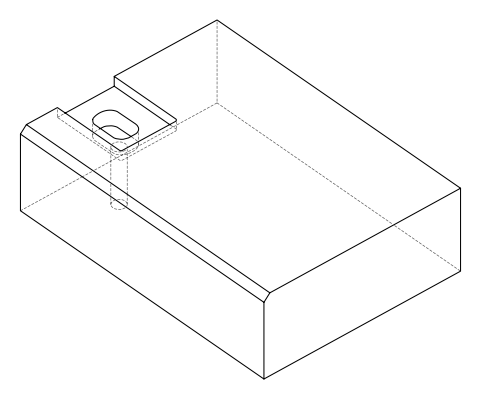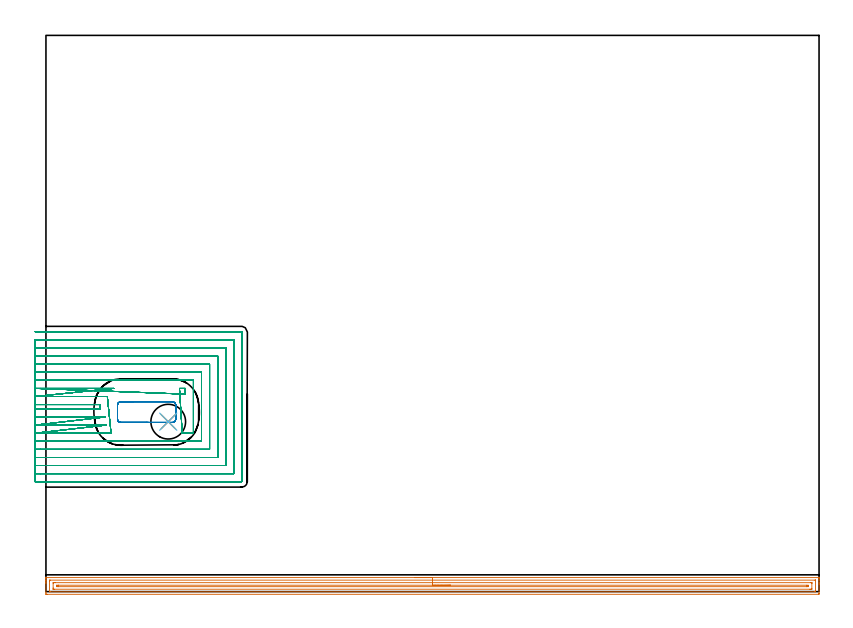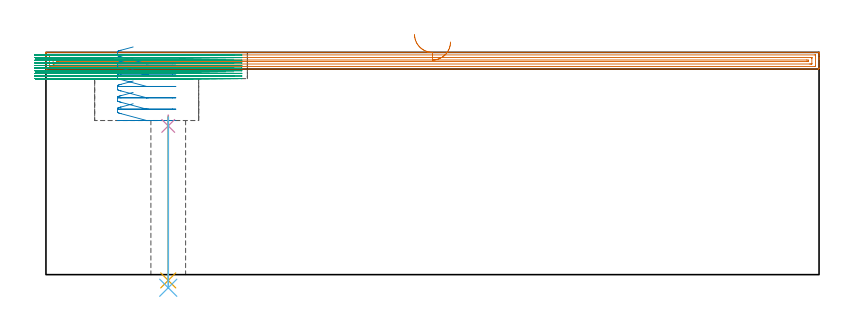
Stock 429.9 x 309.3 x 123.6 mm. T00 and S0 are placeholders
(PLAN: 6 operations, 5 tool changes, 77.6 min)
(1 AREA_MILL | FG_CHAMFER_SURFACE | UGT0205_001 | 13.94 min | 18590 mm3)
(2 MILL_RECTANGULAR_POCKET | POCKET_RECTANGULAR_STRAIGHT | UGT0201_109 | Follow Part, ap 6.35, ae 75% | 1.9 min | 73918 mm3)
(3 MILL_SLOT | SLOT_PARTIAL_RECTANGULAR | UGT0201_014 | Follow Part, ap 1.5, ae 75% | 60.98 min | 117618 mm3)
(4 SPOT_DRILL | STEP1HOLE | NXT0321_9005460120000 | 0.06 min | 183 mm3)
(5 DRILL_THROUGH_HOLE_INTO_CENTER | STEP1HOLE | NXT0301_065 | 0.37 min | 5783 mm3)
(6 DRILL_TO_ENLARGE_THROUGH_HOLE | STEP1HOLE | UGT0301_260 | 0.39 min | 19072 mm3)
(TOOL UGT0205_001 | Chamfer Mill 20 x 3 x 45 deg. | D20 FL50 Z2)
(TOOL UGT0201_109 | End Mill 25.4 mm | D25.4 FL25 Z2)
(TOOL UGT0201_014 | End mill 6 mm | D6 FL24 Z4)
(TOOL NXT0321_9005460120000 | NC Spot Drill, 142deg, 12mm, Carbide, Uncoated | D12 PA142 FL30 Z2)
(TOOL NXT0301_065 | Carbide Drill 9.4mm [860.1-0940-075A1-MM 2214] | D9.4 PA140 FL98 Z2)
(TOOL UGT0301_260 | Twist Drill 19.3 mm | D19.3 PA118 FL140 Z2)
(OP 1 AREA_MILL)
G17 G21 G94 G90
T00 M6
G54
G17 G0 G90 X204.95 Y7.8 S1061 M3
G43 Z133.6 H0
G94 G1 X204.988 Z132.728 F250.
X205.102 Z131.863
X205.291 Z131.012
X205.553 Z130.18
X205.887 Z129.374
X206.29 Z128.6
X206.759 Z127.864
X207.29 Z127.172
X207.879 Z126.529
X208.522 Z125.939
X209.214 Z125.408
X209.95 Z124.94
X210.724 Z124.537
X211.53 Z124.203
X212.362 Z123.941
X213.214 Z123.752
X214.078 Z123.638
X214.95 Z123.6
X429.732
X429.89 Y7.797 Z123.588
X429.894 Y7.735 Z123.527
X429.9 Y7.329 Z123.129
Y6.95 Z122.749
Y6.279 Z122.074
Y5.05 Z120.847
Y4.491 Z120.285
Y3.876 Z119.672
Y-0.873 Z114.924
X429.898 Y-1.154 Z114.643
X429.89 Y-1.492 Z114.306
X429.553 Y-1.499 Z114.299
X0.614 Z114.301
X0.007 Y-1.492 Z114.306
X0.004 Y-1.484 Z114.313
X0. Y-0.873 Z114.924
Y-0.594 Z115.204
Y4.491 Z120.285
Y5.05 Z120.847
Y5.385 Z121.181
Y5.944 Z121.74
Y6.279 Z122.074
Y6.95 Z122.749
Y7.33 Z123.129
X0.007 Y7.735 Z123.527
X0.01 Y7.805 Z123.595
X0.164 Y7.8 Z123.6
X214.95
Y6.386 Z122.186
X427.606 Y6.385 Z122.185
X427.819 Y6.382 Z122.182
X427.876 Y6.379 Z122.179
X427.89 Y6.368 Z122.168
X427.896 Y6.336 Z122.136
X427.899 Y6.279 Z122.079
Y0.515 Z116.315
X427.893 Y0.021 Z115.821
X427.89 Y-0.072 Z115.728
X427.713 Y-0.081 Z115.719
X427.606 Y-0.085 Z115.715
X2.294
X2.08 Y-0.082 Z115.718
X2.024 Y-0.079 Z115.721
X2.01 Y-0.068 Z115.732
X2.004 Y-0.036 Z115.764
X2.001 Y0.021 Z115.821
Y5.785 Z121.585
X2.007 Y6.279 Z122.079
X2.01 Y6.372 Z122.172
X2.187 Y6.381 Z122.181
X2.294 Y6.385 Z122.185
X214.95 Y6.386 Z122.186
Y4.971 Z120.771
X425.234
X425.714 Y4.968 Z120.768
X425.872 Y4.965 Z120.765
X425.89 Y4.962 Z120.762
X425.894 Y4.901 Z120.701
X425.898 Y4.802 Z120.602
X425.9 Y4.677 Z120.477
Y4.491 Z120.291
X425.899 Y1.624 Z117.424
X425.891 Y1.436 Z117.236
X425.884 Y1.335 Z117.135
X425.833 Y1.333 Z117.133
X425.714 Y1.33 Z117.13
X425.3 Y1.329 Z117.129
X424.821 Y1.328 Z117.128
X4.666 Y1.329 Z117.129
X4.186 Y1.332 Z117.132
X4.028 Y1.335 Z117.135
X4.01 Y1.338 Z117.138
X4.006 Y1.399 Z117.199
X4.002 Y1.498 Z117.298
X4. Y1.996 Z117.796
X4.001 Y4.676 Z120.476
X4.009 Y4.864 Z120.664
X4.016 Y4.965 Z120.765
X4.067 Y4.967 Z120.767
X4.186 Y4.97 Z120.77
X4.6 Y4.971 Z120.771
X5.079 Y4.972 Z120.772
X214.95 Y4.971 Z120.771
Y3.557 Z119.357
X423.074
X423.878 Y3.55 Z119.35
X423.89 Y3.15 Z118.95
X423.881 Y2.75 Z118.55
X423.074 Y2.743 Z118.543
X423.034
X6.826
X6.022 Y2.75 Z118.55
X6.01 Y3.15 Z118.95
X6.019 Y3.55 Z119.35
X6.053 Y3.552 Z119.352
X6.866 Y3.557 Z119.357
X6.905
X214.95
X215.822 Z119.395
X216.687 Z119.509
X217.538 Z119.698
X218.37 Z119.96
X219.176 Z120.294
X219.95 Z120.697
X220.686 Z121.166
X221.378 Z121.697
X222.021 Z122.286
X222.61 Z122.929
X223.142 Z123.622
X223.61 Z124.357
X224.013 Z125.131
X224.347 Z125.937
X224.609 Z126.769
X224.798 Z127.621
X224.912 Z128.486
X224.95 Z129.357
G0 Z133.6
M5
M2
(OP 2 MILL_RECTANGULAR_POCKET)
G17 G21 G94 G90
T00 M6
G54
G17 G0 G90 X48.495 Y105.6 S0 M3
G43 Z133.6 H0
Z126.6
G94 G1 X41.7 Z124.779 F250.
X41.562 Z124.742
X41.181 Y105.533 Z124.638
X40.821 Y105.39 Z124.535
X40.497 Y105.177 Z124.431
X40.223 Y104.903 Z124.327
X40.01 Y104.579 Z124.223
X39.867 Y104.219 Z124.119
X39.8 Y103.838 Z124.016
Y95.862 Z121.878
X39.867 Y95.481 Z121.775
X40.01 Y95.121 Z121.671
X40.223 Y94.797 Z121.567
X40.497 Y94.523 Z121.463
X40.821 Y94.31 Z121.359
X41.181 Y94.167 Z121.256
X41.562 Y94.1 Z121.152
X41.7 Z121.115
X56. Z117.283
X70.3 F500.
G3 X72.2 Y96. R1.9
G1 Y103.7
G3 X70.3 Y105.6 R1.9
G1 X41.7
G3 X39.8 Y103.7 R1.9
G1 Y96.
G3 X41.7 Y94.1 R1.9
G1 X56.
X57.
G0 X48.495 Y105.6 Z120.283
G1 X41.7 Z118.462 F250.
X41.562 Z118.425
X41.181 Y105.533 Z118.322
X40.821 Y105.39 Z118.218
X40.497 Y105.177 Z118.114
X40.223 Y104.903 Z118.01
X40.01 Y104.579 Z117.907
X39.867 Y104.219 Z117.803
X39.8 Y103.838 Z117.699
Y95.862 Z115.562
X39.867 Y95.481 Z115.458
X40.01 Y95.121 Z115.354
X40.223 Y94.797 Z115.25
X40.497 Y94.523 Z115.147
X40.821 Y94.31 Z115.043
X41.181 Y94.167 Z114.939
X41.562 Y94.1 Z114.835
X41.7 Z114.798
X56. Z110.967
X70.3 F500.
G3 X72.2 Y96. R1.9
G1 Y103.7
G3 X70.3 Y105.6 R1.9
G1 X41.7
G3 X39.8 Y103.7 R1.9
G1 Y96.
G3 X41.7 Y94.1 R1.9
G1 X56.
X57.
G0 X48.495 Y105.6 Z113.967
G1 X41.7 Z112.146 F250.
X41.562 Z112.109
X41.181 Y105.533 Z112.005
X40.821 Y105.39 Z111.901
X40.497 Y105.177 Z111.797
X40.223 Y104.903 Z111.694
X40.01 Y104.579 Z111.59
X39.867 Y104.219 Z111.486
X39.8 Y103.838 Z111.382
Y95.862 Z109.245
X39.867 Y95.481 Z109.141
X40.01 Y95.121 Z109.038
X40.223 Y94.797 Z108.934
X40.497 Y94.523 Z108.83
X40.821 Y94.31 Z108.726
X41.181 Y94.167 Z108.622
X41.562 Y94.1 Z108.519
X41.7 Z108.482
X56. Z104.65
X70.3 F500.
G3 X72.2 Y96. R1.9
G1 Y103.7
G3 X70.3 Y105.6 R1.9
G1 X41.7
G3 X39.8 Y103.7 R1.9
G1 Y96.
G3 X41.7 Y94.1 R1.9
G1 X56.
X57.
G0 X48.495 Y105.6 Z107.65
G1 X41.7 Z105.829 F250.
X41.562 Z105.792
X41.181 Y105.533 Z105.688
X40.821 Y105.39 Z105.585
X40.497 Y105.177 Z105.481
X40.223 Y104.903 Z105.377
X40.01 Y104.579 Z105.273
X39.867 Y104.219 Z105.169
X39.8 Y103.838 Z105.066
Y95.862 Z102.928
X39.867 Y95.481 Z102.825
X40.01 Y95.121 Z102.721
X40.223 Y94.797 Z102.617
X40.497 Y94.523 Z102.513
X40.821 Y94.31 Z102.41
X41.181 Y94.167 Z102.306
X41.562 Y94.1 Z102.202
X41.7 Z102.165
X56. Z98.333
X70.3 F500.
G3 X72.2 Y96. R1.9
G1 Y103.7
G3 X70.3 Y105.6 R1.9
G1 X41.7
G3 X39.8 Y103.7 R1.9
G1 Y96.
G3 X41.7 Y94.1 R1.9
G1 X56.
X57.
G0 X48.495 Y105.6 Z101.333
G1 X41.7 Z99.512 F250.
X41.562 Z99.476
X41.181 Y105.533 Z99.372
X40.821 Y105.39 Z99.268
X40.497 Y105.177 Z99.164
X40.223 Y104.903 Z99.06
X40.01 Y104.579 Z98.957
X39.867 Y104.219 Z98.853
X39.8 Y103.838 Z98.749
Y95.862 Z96.612
X39.867 Y95.481 Z96.508
X40.01 Y95.121 Z96.404
X40.223 Y94.797 Z96.3
X40.497 Y94.523 Z96.197
X40.821 Y94.31 Z96.093
X41.181 Y94.167 Z95.989
X41.562 Y94.1 Z95.885
X41.7 Z95.848
X56. Z92.017
X70.3 F500.
G3 X72.2 Y96. R1.9
G1 Y103.7
G3 X70.3 Y105.6 R1.9
G1 X41.7
G3 X39.8 Y103.7 R1.9
G1 Y96.
G3 X41.7 Y94.1 R1.9
G1 X56.
X57.
G0 X48.495 Y105.6 Z95.017
G1 X41.7 Z93.196 F250.
X41.562 Z93.159
X41.181 Y105.533 Z93.055
X40.821 Y105.39 Z92.951
X40.497 Y105.177 Z92.848
X40.223 Y104.903 Z92.744
X40.01 Y104.579 Z92.64
X39.867 Y104.219 Z92.536
X39.8 Y103.838 Z92.432
Y95.862 Z90.295
X39.867 Y95.481 Z90.191
X40.01 Y95.121 Z90.088
X40.223 Y94.797 Z89.984
X40.497 Y94.523 Z89.88
X40.821 Y94.31 Z89.776
X41.181 Y94.167 Z89.672
X41.562 Y94.1 Z89.569
X41.7 Z89.532
X56. Z85.7
X70.3 F500.
G3 X72.2 Y96. R1.9
G1 Y103.7
G3 X70.3 Y105.6 R1.9
G1 X41.7
G3 X39.8 Y103.7 R1.9
G1 Y96.
G3 X41.7 Y94.1 R1.9
G1 X56.
X57.
G0 Z133.6
M5
M2
(OP 3 MILL_SLOT)
G17 G21 G94 G90
T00 M6
G54
G17 G0 G90 X-6. Y101.6 S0 M3
G43 Z133.6 H0
Z122.14
G94 G1 X-3. F250.
X30.099 F500.
X30.093 Y104.
X-3.
X-6. F250.
Y97.1
X-3.
X30.1 F500.
X33.1 F250.
X-6. Y92.6 F500.
X-3. F250.
X30.596 F500.
X33.596 F250.
X-6. Y88.1 F500.
X-3. F250.
X33.209 F500.
X36.209 F250.
X34.134 Y108.5 F500.
X31.134 F250.
X-3. F500.
X-6. F250.
X37.752 Y113. F500.
X34.752 F250.
X-3. F500.
X-6. F250.
X77.5 Y109.812 F500.
Y112.812 F250.
Y113.
X77.258
X74.258
X75.782 Y88.1 F500.
X78.782 F250.
X82. F500.
Y117.5
X-3.
X-6. F250.
Y83.6
X-3.
X86.5 F500.
Y122.
X-3.
X-6. F250.
Y79.1
X-3.
X91. F500.
Y126.5
X-3.
X-6. F250.
Y74.6
X-3.
X95.5 F500.
Y131.
X-3.
X-6. F250.
Y70.1
X-3.
X100. F500.
Y135.5
X-3.
X-6. F250.
Y65.6
X-3.
X104.5 F500.
Y140.
X-3.
X-6. F250.
Y61.1
X-3.
X108.7 F500.
G3 X109. Y61.4 R0.3
G1 Y144.2
G3 X108.7 Y144.5 R0.3
G1 X-3.
X-6. F250.
G0 Y101.6 Z120.68
G1 X-3.
X30.099 F500.
X30.093 Y104.
X-3.
X-6. F250.
Y97.1
X-3.
X30.1 F500.
X33.1 F250.
X-6. Y92.6 F500.
X-3. F250.
X30.596 F500.
X33.596 F250.
X-6. Y88.1 F500.
X-3. F250.
X33.209 F500.
X36.209 F250.
X34.134 Y108.5 F500.
X31.134 F250.
X-3. F500.
X-6. F250.
X37.758 Y113. F500.
X34.758 F250.
X-3. F500.
X-6. F250.
X77.5 Y109.812 F500.
Y112.812 F250.
Y113.
X77.258
X74.258
X75.782 Y88.1 F500.
X78.782 F250.
X82. F500.
Y117.5
X-3.
X-6. F250.
Y83.6
X-3.
X86.5 F500.
Y122.
X-3.
X-6. F250.
Y79.1
X-3.
X91. F500.
Y126.5
X-3.
X-6. F250.
Y74.6
X-3.
X95.5 F500.
Y131.
X-3.
X-6. F250.
Y70.1
X-3.
X100. F500.
Y135.5
X-3.
X-6. F250.
Y65.6
X-3.
X104.5 F500.
Y140.
X-3.
X-6. F250.
Y61.1
X-3.
X108.7 F500.
G3 X109. Y61.4 R0.3
G1 Y144.2
G3 X108.7 Y144.5 R0.3
G1 X-3.
X-6. F250.
G0 Y101.6 Z119.22
G1 X-3.
X30.099 F500.
X30.093 Y104.
X-3.
X-6. F250.
Y97.1
X-3.
X30.1 F500.
X33.1 F250.
X-6. Y92.6 F500.
X-3. F250.
X30.596 F500.
X33.596 F250.
X-6. Y88.1 F500.
X-3. F250.
X33.209 F500.
X36.209 F250.
X34.134 Y108.5 F500.
X31.134 F250.
X-3. F500.
X-6. F250.
X37.758 Y113. F500.
X34.758 F250.
X-3. F500.
X-6. F250.
X77.5 Y109.812 F500.
Y112.812 F250.
Y113.
X77.258
X74.258
X75.782 Y88.1 F500.
X78.782 F250.
X82. F500.
Y117.5
X-3.
X-6. F250.
Y83.6
X-3.
X86.5 F500.
Y122.
X-3.
X-6. F250.
Y79.1
X-3.
X91. F500.
Y126.5
X-3.
X-6. F250.
Y74.6
X-3.
X95.5 F500.
Y131.
X-3.
X-6. F250.
Y70.1
X-3.
X100. F500.
Y135.5
X-3.
X-6. F250.
Y65.6
X-3.
X104.5 F500.
Y140.
X-3.
X-6. F250.
Y61.1
X-3.
X108.7 F500.
G3 X109. Y61.4 R0.3
G1 Y144.2
G3 X108.7 Y144.5 R0.3
G1 X-3.
X-6. F250.
G0 Y101.6 Z117.76
G1 X-3.
X30.099 F500.
X30.093 Y104.
X-3.
X-6. F250.
Y97.1
X-3.
X30.1 F500.
X33.1 F250.
X-6. Y92.6 F500.
X-3. F250.
X30.596 F500.
X33.596 F250.
X-6. Y88.1 F500.
X-3. F250.
X33.209 F500.
X36.209 F250.
X34.134 Y108.5 F500.
X31.134 F250.
X-3. F500.
X-6. F250.
X37.752 Y113. F500.
X34.752 F250.
X-3. F500.
X-6. F250.
X77.5 Y109.812 F500.
Y112.812 F250.
Y113.
X77.258
X74.258
X75.782 Y88.1 F500.
X78.782 F250.
X82. F500.
Y117.5
X-3.
X-6. F250.
Y83.6
X-3.
X86.5 F500.
Y122.
X-3.
X-6. F250.
Y79.1
X-3.
X91. F500.
Y126.5
X-3.
X-6. F250.
Y74.6
X-3.
X95.5 F500.
Y131.
X-3.
X-6. F250.
Y70.1
X-3.
X100. F500.
Y135.5
X-3.
X-6. F250.
Y65.6
X-3.
X104.5 F500.
Y140.
X-3.
X-6. F250.
Y61.1
X-3.
X108.7 F500.
G3 X109. Y61.4 R0.3
G1 Y144.2
G3 X108.7 Y144.5 R0.3
G1 X-3.
X-6. F250.
G0 Y101.6 Z116.3
G1 X-3.
X30.099 F500.
X30.093 Y104.
X-3.
X-6. F250.
Y97.1
X-3.
X30.1 F500.
X33.1 F250.
X-6. Y92.6 F500.
X-3. F250.
X30.596 F500.
X33.596 F250.
X-6. Y88.1 F500.
X-3. F250.
X33.209 F500.
X36.209 F250.
X34.134 Y108.5 F500.
X31.134 F250.
X-3. F500.
X-6. F250.
X37.752 Y113. F500.
X34.752 F250.
X-3. F500.
X-6. F250.
X77.5 Y109.812 F500.
Y112.812 F250.
Y113.
X77.258
X74.258
X75.782 Y88.1 F500.
X78.782 F250.
X82. F500.
Y117.5
X-3.
X-6. F250.
Y83.6
X-3.
X86.5 F500.
Y122.
X-3.
X-6. F250.
Y79.1
X-3.
X91. F500.
Y126.5
X-3.
X-6. F250.
Y74.6
X-3.
X95.5 F500.
Y131.
X-3.
X-6. F250.
Y70.1
X-3.
X100. F500.
Y135.5
X-3.
X-6. F250.
Y65.6
X-3.
X104.5 F500.
Y140.
X-3.
X-6. F250.
Y61.1
X-3.
X108.7 F500.
G3 X109. Y61.4 R0.3
G1 Y144.2
G3 X108.7 Y144.5 R0.3
G1 X-3.
X-6. F250.
G0 Y101.6 Z114.84
G1 X-3.
X30.099 F500.
X30.093 Y104.
X-3.
X-6. F250.
Y97.1
X-3.
X30.1 F500.
X33.1 F250.
X-6. Y92.6 F500.
X-3. F250.
X30.596 F500.
X33.596 F250.
X-6. Y88.1 F500.
X-3. F250.
X33.209 F500.
X36.209 F250.
X34.134 Y108.5 F500.
X31.134 F250.
X-3. F500.
X-6. F250.
X37.752 Y113. F500.
X34.752 F250.
X-3. F500.
X-6. F250.
X77.5 Y109.812 F500.
Y112.812 F250.
Y113.
X77.258
X74.258
X75.782 Y88.1 F500.
X78.782 F250.
X82. F500.
Y117.5
X-3.
X-6. F250.
Y83.6
X-3.
X86.5 F500.
Y122.
X-3.
X-6. F250.
Y79.1
X-3.
X91. F500.
Y126.5
X-3.
X-6. F250.
Y74.6
X-3.
X95.5 F500.
Y131.
X-3.
X-6. F250.
Y70.1
X-3.
X100. F500.
Y135.5
X-3.
X-6. F250.
Y65.6
X-3.
X104.5 F500.
Y140.
X-3.
X-6. F250.
Y61.1
X-3.
X108.7 F500.
G3 X109. Y61.4 R0.3
G1 Y144.2
G3 X108.7 Y144.5 R0.3
G1 X-3.
X-6. F250.
G0 Y101.6 Z113.38
G1 X-3.
X30.099 F500.
X30.093 Y104.
X-3.
X-6. F250.
Y97.1
X-3.
X30.1 F500.
X33.1 F250.
X-6. Y92.6 F500.
X-3. F250.
X30.596 F500.
X33.596 F250.
X-6. Y88.1 F500.
X-3. F250.
X33.209 F500.
X36.209 F250.
X34.134 Y108.5 F500.
X31.134 F250.
X-3. F500.
X-6. F250.
X37.752 Y113. F500.
X34.752 F250.
X-3. F500.
X-6. F250.
X77.5 Y109.806 F500.
Y112.806 F250.
Y113.
X77.246
X74.246
X75.782 Y88.1 F500.
X78.782 F250.
X82. F500.
Y117.5
X-3.
X-6. F250.
Y83.6
X-3.
X86.5 F500.
Y122.
X-3.
X-6. F250.
Y79.1
X-3.
X91. F500.
Y126.5
X-3.
X-6. F250.
Y74.6
X-3.
X95.5 F500.
Y131.
X-3.
X-6. F250.
Y70.1
X-3.
X100. F500.
Y135.5
X-3.
X-6. F250.
Y65.6
X-3.
X104.5 F500.
Y140.
X-3.
X-6. F250.
Y61.1
X-3.
X108.7 F500.
G3 X109. Y61.4 R0.3
G1 Y144.2
G3 X108.7 Y144.5 R0.3
G1 X-3.
X-6. F250.
G0 Y101.6 Z111.92
G1 X-3.
X30.099 F500.
X30.093 Y104.
X-3.
X-6. F250.
Y97.1
X-3.
X30.1 F500.
X33.1 F250.
X-6. Y92.6 F500.
X-3. F250.
X30.596 F500.
X33.596 F250.
X-6. Y88.1 F500.
X-3. F250.
X33.209 F500.
X36.209 F250.
X34.134 Y108.5 F500.
X31.134 F250.
X-3. F500.
X-6. F250.
X37.758 Y113. F500.
X34.758 F250.
X-3. F500.
X-6. F250.
X77.5 Y109.804 F500.
Y112.804 F250.
Y113.
X77.244
X74.244
X75.782 Y88.1 F500.
X78.782 F250.
X82. F500.
Y117.5
X-3.
X-6. F250.
Y83.6
X-3.
X86.5 F500.
Y122.
X-3.
X-6. F250.
Y79.1
X-3.
X91. F500.
Y126.5
X-3.
X-6. F250.
Y74.6
X-3.
X95.5 F500.
Y131.
X-3.
X-6. F250.
Y70.1
X-3.
X100. F500.
Y135.5
X-3.
X-6. F250.
Y65.6
X-3.
X104.5 F500.
Y140.
X-3.
X-6. F250.
Y61.1
X-3.
X108.7 F500.
G3 X109. Y61.4 R0.3
G1 Y144.2
G3 X108.7 Y144.5 R0.3
G1 X-3.
X-6. F250.
G0 Y101.6 Z110.46
G1 X-3.
X30.099 F500.
X30.093 Y104.
X-3.
X-6. F250.
Y97.1
X-3.
X30.1 F500.
X33.1 F250.
X-6. Y92.6 F500.
X-3. F250.
X30.596 F500.
X33.596 F250.
X-6. Y88.1 F500.
X-3. F250.
X33.209 F500.
X36.209 F250.
X34.134 Y108.5 F500.
X31.134 F250.
X-3. F500.
X-6. F250.
X37.758 Y113. F500.
X34.758 F250.
X-3. F500.
X-6. F250.
X77.5 Y109.804 F500.
Y112.804 F250.
Y113.
X77.244
X74.244
X75.782 Y88.1 F500.
X78.782 F250.
X82. F500.
Y117.5
X-3.
X-6. F250.
Y83.6
X-3.
X86.5 F500.
Y122.
X-3.
X-6. F250.
Y79.1
X-3.
X91. F500.
Y126.5
X-3.
X-6. F250.
Y74.6
X-3.
X95.5 F500.
Y131.
X-3.
X-6. F250.
Y70.1
X-3.
X100. F500.
Y135.5
X-3.
X-6. F250.
Y65.6
X-3.
X104.5 F500.
Y140.
X-3.
X-6. F250.
Y61.1
X-3.
X108.7 F500.
G3 X109. Y61.4 R0.3
G1 Y144.2
G3 X108.7 Y144.5 R0.3
G1 X-3.
X-6. F250.
G0 Y101.6 Z109.
G1 X-3.
X30.099 F500.
X30.093 Y104.
X-3.
X-6. F250.
Y97.1
X-3.
X30.1 F500.
X33.1 F250.
X-6. Y92.6 F500.
X-3. F250.
X30.596 F500.
X33.596 F250.
X-6. Y88.1 F500.
X-3. F250.
X33.209 F500.
X36.209 F250.
X34.134 Y108.5 F500.
X31.134 F250.
X-3. F500.
X-6. F250.
X37.752 Y113. F500.
X34.752 F250.
X-3. F500.
X-6. F250.
X77.5 Y109.812 F500.
Y112.812 F250.
Y113.
X77.258
X74.258
X75.782 Y88.1 F500.
X78.782 F250.
X82. F500.
Y117.5
X-3.
X-6. F250.
Y83.6
X-3.
X86.5 F500.
Y122.
X-3.
X-6. F250.
Y79.1
X-3.
X91. F500.
Y126.5
X-3.
X-6. F250.
Y74.6
X-3.
X95.5 F500.
Y131.
X-3.
X-6. F250.
Y70.1
X-3.
X100. F500.
Y135.5
X-3.
X-6. F250.
Y65.6
X-3.
X104.5 F500.
Y140.
X-3.
X-6. F250.
Y61.1
X-3.
X108.7 F500.
G3 X109. Y61.4 R0.3
G1 Y144.2
G3 X108.7 Y144.5 R0.3
G1 X-3.
X-6. F250.
G0 Z133.6
M5
M2
(OP 4 SPOT_DRILL)
G17 G21 G94 G90
T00 M6
G54
G17 G0 G90 X68. Y94.5 S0 M3
G43 Z133.6 H0
G94 G81 G98 Z82.7 F250. R88.7
G80
M5
M2
(OP 5 DRILL_THROUGH_HOLE_INTO_CENTER)
G17 G21 G94 G90
T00 M6
G54
G17 G0 G90 X68. Y94.5 S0 M3
G43 Z133.6 H1
G94 G73 G98 Z-3.211 F250. Q8.891 R87.7
G80
M5
M2
(OP 6 DRILL_TO_ENLARGE_THROUGH_HOLE)
G17 G21 G94 G90
T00 M6
G54
G17 G0 G90 X68. Y94.5 S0 M3
G43 Z133.6 H0
G94 G73 G98 Z-7.298 F250. Q18.6 R87.7
G80
M5
M2
